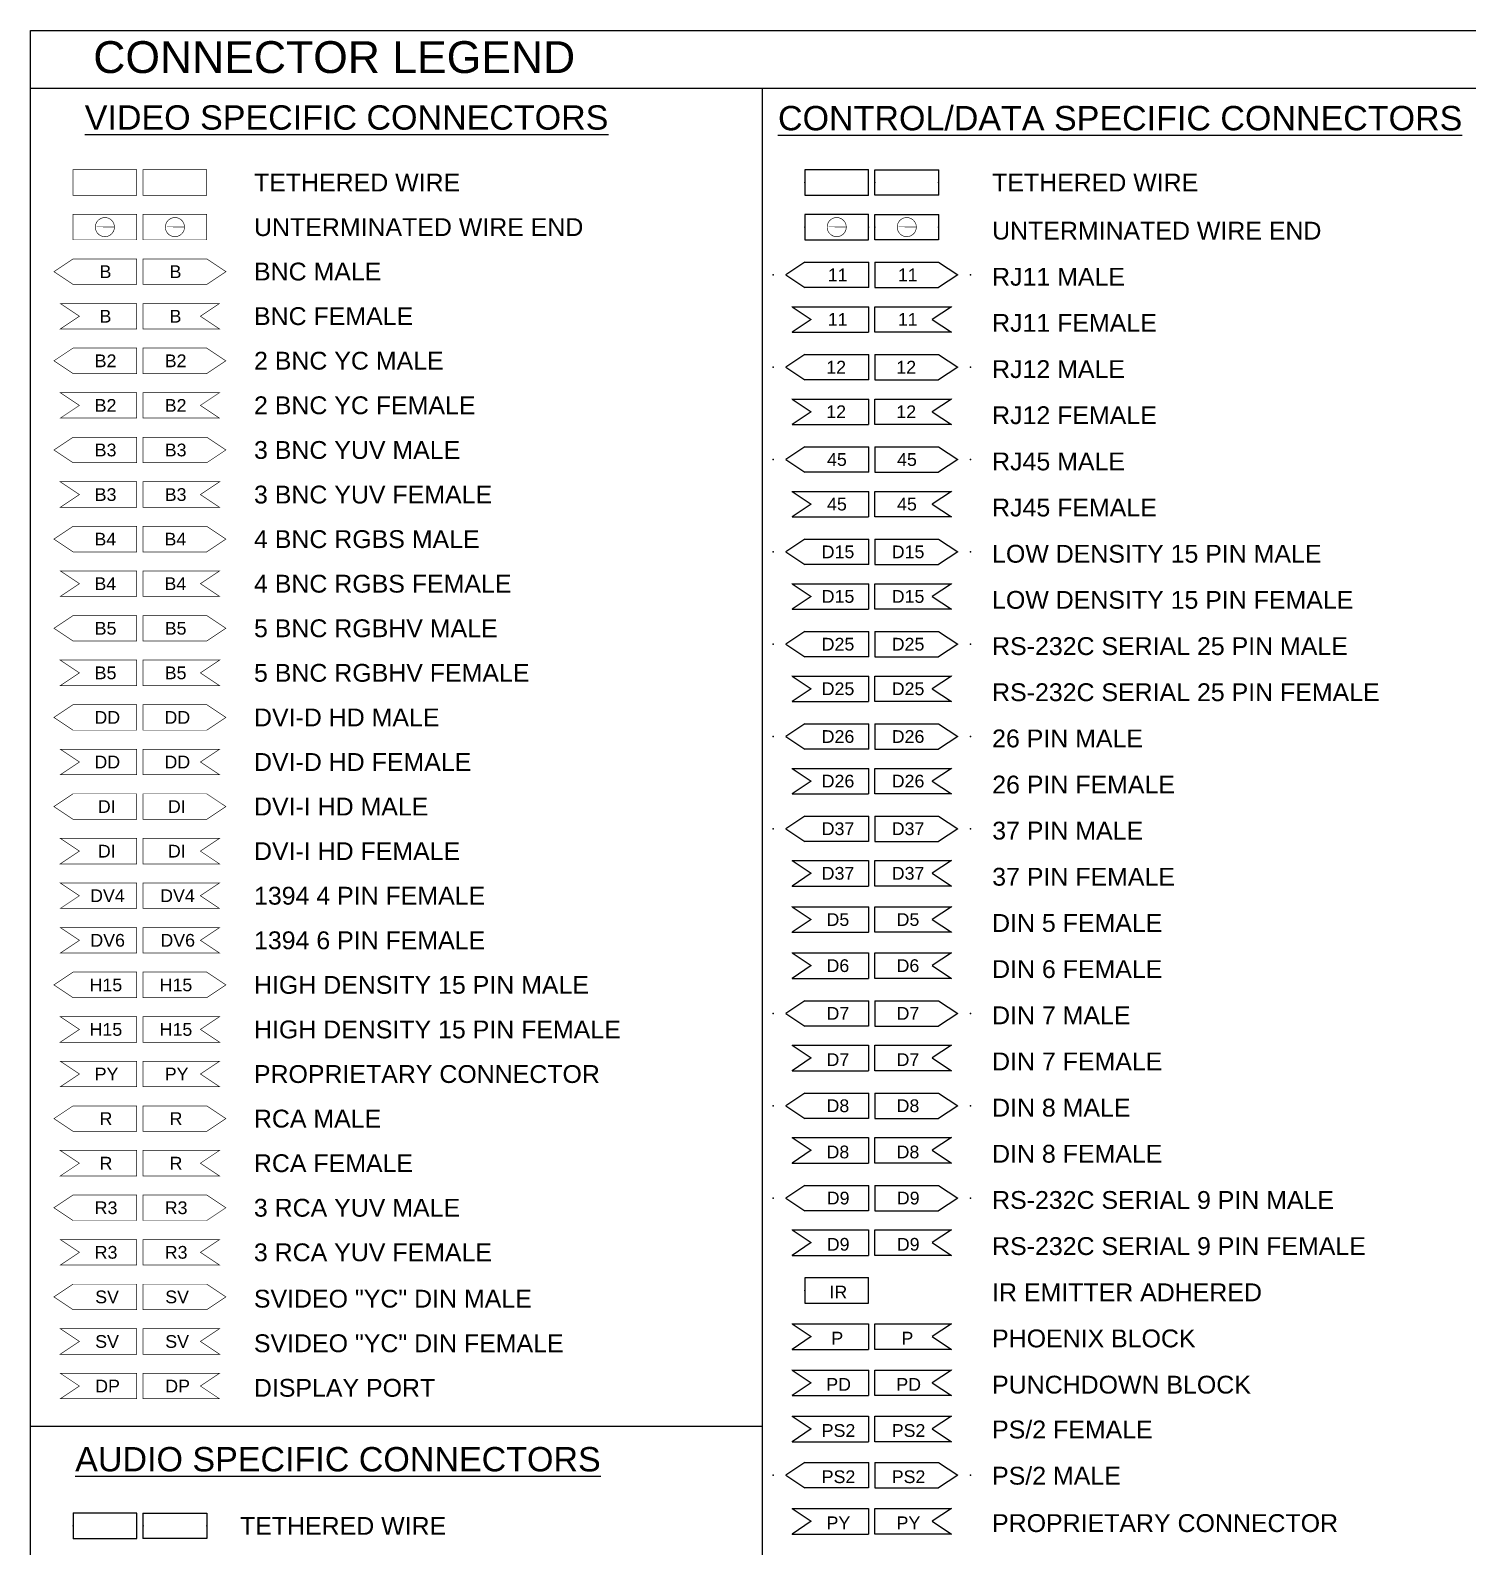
# Paper-space layout 'SYMBOL LEGEND' of a CAD drawing. Header units: inches. Extents: x 0 to 35.3, y 0 to 23.5.
# Drawn here: x 1.83 to 13.12, y 11.54 to 23.45 of the extents above; entities that cross this region are included whole.
import ezdxf

# ---------------------------------------------------------------- set-up
doc = ezdxf.new("R2010")
doc.units = ezdxf.units.IN
doc.header["$MEASUREMENT"] = 0
for name, color, linetype in [('CONNECTORS', 2, 'Continuous'), ('LEGEND', 7, 'Continuous'), ('TEXT', 4, 'Continuous')]:
    doc.layers.add(name, color=color, linetype=linetype)
doc.styles.add('ARIAL', font='arial.ttf')
doc.styles.add('DZ', font='arial.ttf', dxfattribs={"height": 0.6})

# ---------------------------------------------------------------- blocks, each defined once
blk = doc.blocks.new('Size D Legend Sheet-Rev11-9-12')
blk.add_lwpolyline([(1.832, 23.451), (33.659, 23.451), (33.659, 2.699), (1.832, 2.699)], close=True)
at = {"const_width": 0.005}
for points in [[(2.167, 22.356), (2.667, 22.356), (2.667, 22.156), (2.167, 22.156)], [(2.717, 22.356), (3.217, 22.356), (3.217, 22.156), (2.717, 22.156)], [(7.913, 22.356), (8.413, 22.356), (8.413, 22.156), (7.913, 22.156)], [(8.463, 22.356), (8.963, 22.356), (8.963, 22.156), (8.463, 22.156)], [(2.167, 22.006), (2.667, 22.006), (2.667, 21.806), (2.167, 21.806)], [(2.342, 21.906), (2.492, 21.906), (2.492, 21.906), (2.342, 21.906)], [(2.717, 22.006), (3.217, 22.006), (3.217, 21.806), (2.717, 21.806)], [(2.892, 21.906), (3.042, 21.906), (3.042, 21.906), (2.892, 21.906)], [(7.913, 22.006), (8.413, 22.006), (8.413, 21.806), (7.913, 21.806)], [(8.088, 21.906), (8.238, 21.906), (8.238, 21.906), (8.088, 21.906)], [(8.463, 22.006), (8.963, 22.006), (8.963, 21.806), (8.463, 21.806)], [(8.638, 21.906), (8.788, 21.906), (8.788, 21.906), (8.638, 21.906)], [(2.017, 21.556), (2.167, 21.656), (2.667, 21.656), (2.667, 21.456), (2.167, 21.456), (2.017, 21.556)], [(2.717, 21.656), (2.717, 21.456), (3.217, 21.456), (3.367, 21.556), (3.217, 21.656), (2.717, 21.656)], [(7.763, 21.531), (7.913, 21.631), (8.413, 21.631), (8.413, 21.431), (7.913, 21.431), (7.763, 21.531)], [(8.463, 21.631), (8.463, 21.431), (8.963, 21.431), (9.113, 21.531), (8.963, 21.631), (8.463, 21.631)], [(2.067, 21.306), (2.667, 21.306), (2.667, 21.106), (2.067, 21.106), (2.217, 21.206), (2.067, 21.306)], [(7.813, 21.281), (8.413, 21.281), (8.413, 21.081), (7.813, 21.081), (7.963, 21.181), (7.813, 21.281)], [(2.017, 20.856), (2.167, 20.956), (2.667, 20.956), (2.667, 20.756), (2.167, 20.756), (2.017, 20.856)], [(2.717, 20.956), (2.717, 20.756), (3.217, 20.756), (3.367, 20.856), (3.217, 20.956), (2.717, 20.956)], [(7.763, 20.806), (7.913, 20.906), (8.413, 20.906), (8.413, 20.706), (7.913, 20.706), (7.763, 20.806)], [(8.463, 20.906), (8.463, 20.706), (8.963, 20.706), (9.113, 20.806), (8.963, 20.906), (8.463, 20.906)], [(2.067, 20.606), (2.667, 20.606), (2.667, 20.406), (2.067, 20.406), (2.217, 20.506), (2.067, 20.606)], [(7.813, 20.556), (8.413, 20.556), (8.413, 20.356), (7.813, 20.356), (7.963, 20.456), (7.813, 20.556)], [(2.017, 20.156), (2.167, 20.256), (2.667, 20.256), (2.667, 20.056), (2.167, 20.056), (2.017, 20.156)], [(2.717, 20.256), (2.717, 20.056), (3.217, 20.056), (3.367, 20.156), (3.217, 20.256), (2.717, 20.256)], [(7.763, 20.081), (7.913, 20.181), (8.413, 20.181), (8.413, 19.981), (7.913, 19.981), (7.763, 20.081)], [(8.463, 20.181), (8.463, 19.981), (8.963, 19.981), (9.113, 20.081), (8.963, 20.181), (8.463, 20.181)], [(2.067, 19.906), (2.667, 19.906), (2.667, 19.706), (2.067, 19.706), (2.217, 19.806), (2.067, 19.906)], [(7.813, 19.831), (8.413, 19.831), (8.413, 19.631), (7.813, 19.631), (7.963, 19.731), (7.813, 19.831)], [(2.017, 19.456), (2.167, 19.556), (2.667, 19.556), (2.667, 19.356), (2.167, 19.356), (2.017, 19.456)], [(2.717, 19.556), (2.717, 19.356), (3.217, 19.356), (3.367, 19.456), (3.217, 19.556), (2.717, 19.556)], [(7.763, 19.356), (7.913, 19.456), (8.413, 19.456), (8.413, 19.256), (7.913, 19.256), (7.763, 19.356)], [(8.463, 19.456), (8.463, 19.256), (8.963, 19.256), (9.113, 19.356), (8.963, 19.456), (8.463, 19.456)], [(2.067, 19.206), (2.667, 19.206), (2.667, 19.006), (2.067, 19.006), (2.217, 19.106), (2.067, 19.206)], [(7.813, 19.106), (8.413, 19.106), (8.413, 18.906), (7.813, 18.906), (7.963, 19.006), (7.813, 19.106)], [(2.017, 18.756), (2.167, 18.856), (2.667, 18.856), (2.667, 18.656), (2.167, 18.656), (2.017, 18.756)], [(2.717, 18.856), (2.717, 18.656), (3.217, 18.656), (3.367, 18.756), (3.217, 18.856), (2.717, 18.856)], [(7.763, 18.631), (7.913, 18.731), (8.413, 18.731), (8.413, 18.531), (7.913, 18.531), (7.763, 18.631)], [(8.463, 18.731), (8.463, 18.531), (8.963, 18.531), (9.113, 18.631), (8.963, 18.731), (8.463, 18.731)], [(2.067, 18.506), (2.667, 18.506), (2.667, 18.306), (2.067, 18.306), (2.217, 18.406), (2.067, 18.506)], [(7.813, 18.381), (8.413, 18.381), (8.413, 18.181), (7.813, 18.181), (7.963, 18.281), (7.813, 18.381)], [(2.017, 18.056), (2.167, 18.156), (2.667, 18.156), (2.667, 17.956), (2.167, 17.956), (2.017, 18.056)], [(2.717, 18.156), (2.717, 17.956), (3.217, 17.956), (3.367, 18.056), (3.217, 18.156), (2.717, 18.156)], [(7.763, 17.906), (7.913, 18.006), (8.413, 18.006), (8.413, 17.806), (7.913, 17.806), (7.763, 17.906)], [(8.463, 18.006), (8.463, 17.806), (8.963, 17.806), (9.113, 17.906), (8.963, 18.006), (8.463, 18.006)], [(2.067, 17.806), (2.667, 17.806), (2.667, 17.606), (2.067, 17.606), (2.217, 17.706), (2.067, 17.806)], [(7.813, 17.656), (8.413, 17.656), (8.413, 17.456), (7.813, 17.456), (7.963, 17.556), (7.813, 17.656)], [(2.017, 17.356), (2.167, 17.456), (2.667, 17.456), (2.667, 17.256), (2.167, 17.256), (2.017, 17.356)], [(2.717, 17.456), (2.717, 17.256), (3.217, 17.256), (3.367, 17.356), (3.217, 17.456), (2.717, 17.456)], [(7.763, 17.182), (7.913, 17.282), (8.413, 17.282), (8.413, 17.082), (7.913, 17.082), (7.763, 17.182)], [(8.463, 17.282), (8.463, 17.082), (8.963, 17.082), (9.113, 17.182), (8.963, 17.282), (8.463, 17.282)], [(2.067, 17.106), (2.667, 17.106), (2.667, 16.906), (2.067, 16.906), (2.217, 17.006), (2.067, 17.106)], [(7.813, 16.932), (8.413, 16.932), (8.413, 16.732), (7.813, 16.732), (7.963, 16.832), (7.813, 16.932)], [(2.067, 16.756), (2.667, 16.756), (2.667, 16.556), (2.067, 16.556), (2.217, 16.656), (2.067, 16.756)], [(7.813, 16.569), (8.413, 16.569), (8.413, 16.369), (7.813, 16.369), (7.963, 16.469), (7.813, 16.569)], [(2.067, 16.406), (2.667, 16.406), (2.667, 16.206), (2.067, 16.206), (2.217, 16.306), (2.067, 16.406)], [(7.813, 16.207), (8.413, 16.207), (8.413, 16.007), (7.813, 16.007), (7.963, 16.107), (7.813, 16.207)], [(2.017, 15.956), (2.167, 16.056), (2.667, 16.056), (2.667, 15.856), (2.167, 15.856), (2.017, 15.956)], [(2.717, 16.056), (2.717, 15.856), (3.217, 15.856), (3.367, 15.956), (3.217, 16.056), (2.717, 16.056)], [(7.763, 15.732), (7.913, 15.832), (8.413, 15.832), (8.413, 15.632), (7.913, 15.632), (7.763, 15.732)], [(8.463, 15.832), (8.463, 15.632), (8.963, 15.632), (9.113, 15.732), (8.963, 15.832), (8.463, 15.832)], [(2.067, 15.706), (2.667, 15.706), (2.667, 15.506), (2.067, 15.506), (2.217, 15.606), (2.067, 15.706)], [(7.813, 15.482), (8.413, 15.482), (8.413, 15.282), (7.813, 15.282), (7.963, 15.382), (7.813, 15.482)], [(2.067, 15.356), (2.667, 15.356), (2.667, 15.156), (2.067, 15.156), (2.217, 15.256), (2.067, 15.356)], [(2.017, 14.906), (2.167, 15.006), (2.667, 15.006), (2.667, 14.806), (2.167, 14.806), (2.017, 14.906)], [(2.717, 15.006), (2.717, 14.806), (3.217, 14.806), (3.367, 14.906), (3.217, 15.006), (2.717, 15.006)], [(7.763, 15.007), (7.913, 15.107), (8.413, 15.107), (8.413, 14.907), (7.913, 14.907), (7.763, 15.007)], [(8.463, 15.107), (8.463, 14.907), (8.963, 14.907), (9.113, 15.007), (8.963, 15.107), (8.463, 15.107)], [(2.067, 14.656), (2.667, 14.656), (2.667, 14.456), (2.067, 14.456), (2.217, 14.556), (2.067, 14.656)], [(7.813, 14.757), (8.413, 14.757), (8.413, 14.557), (7.813, 14.557), (7.963, 14.657), (7.813, 14.757)], [(2.017, 14.206), (2.167, 14.306), (2.667, 14.306), (2.667, 14.106), (2.167, 14.106), (2.017, 14.206)], [(2.717, 14.306), (2.717, 14.106), (3.217, 14.106), (3.367, 14.206), (3.217, 14.306), (2.717, 14.306)], [(7.763, 14.282), (7.913, 14.382), (8.413, 14.382), (8.413, 14.182), (7.913, 14.182), (7.763, 14.282)], [(8.463, 14.382), (8.463, 14.182), (8.963, 14.182), (9.113, 14.282), (8.963, 14.382), (8.463, 14.382)], [(2.067, 13.956), (2.667, 13.956), (2.667, 13.756), (2.067, 13.756), (2.217, 13.856), (2.067, 13.956)], [(7.813, 14.032), (8.413, 14.032), (8.413, 13.832), (7.813, 13.832), (7.963, 13.932), (7.813, 14.032)], [(2.017, 13.506), (2.167, 13.606), (2.667, 13.606), (2.667, 13.406), (2.167, 13.406), (2.017, 13.506)], [(2.717, 13.606), (2.717, 13.406), (3.217, 13.406), (3.367, 13.506), (3.217, 13.606), (2.717, 13.606)], [(7.913, 13.657), (8.413, 13.657), (8.413, 13.457), (7.913, 13.457)], [(2.067, 13.256), (2.667, 13.256), (2.667, 13.056), (2.067, 13.056), (2.217, 13.156), (2.067, 13.256)], [(7.813, 13.294), (8.413, 13.294), (8.413, 13.094), (7.813, 13.094), (7.963, 13.194), (7.813, 13.294)], [(2.067, 12.906), (2.667, 12.906), (2.667, 12.706), (2.067, 12.706), (2.217, 12.806), (2.067, 12.906)], [(7.813, 12.932), (8.413, 12.932), (8.413, 12.732), (7.813, 12.732), (7.963, 12.832), (7.813, 12.932)], [(7.813, 12.569), (8.413, 12.569), (8.413, 12.369), (7.813, 12.369), (7.963, 12.469), (7.813, 12.569)], [(7.763, 12.107), (7.913, 12.207), (8.413, 12.207), (8.413, 12.007), (7.913, 12.007), (7.763, 12.107)], [(8.463, 12.207), (8.463, 12.007), (8.963, 12.007), (9.113, 12.107), (8.963, 12.207), (8.463, 12.207)], [(2.167, 11.808), (2.667, 11.808), (2.667, 11.608), (2.167, 11.608)], [(2.717, 11.808), (3.217, 11.808), (3.217, 11.608), (2.717, 11.608)], [(7.813, 11.844), (8.413, 11.844), (8.413, 11.644), (7.813, 11.644), (7.963, 11.744), (7.813, 11.844)]]:
    blk.add_lwpolyline(points, close=True, dxfattribs=at)
for points in [[(2.417, 21.981), (2.417, 21.981, -0.414214), (2.492, 21.906), (2.492, 21.906, -0.414214), (2.417, 21.831), (2.417, 21.831, -0.414214), (2.342, 21.906), (2.342, 21.906, -0.414214)], [(2.967, 21.981), (2.967, 21.981, -0.414214), (3.042, 21.906), (3.042, 21.906, -0.414214), (2.967, 21.831), (2.967, 21.831, -0.414214), (2.892, 21.906), (2.892, 21.906, -0.414214)], [(8.163, 21.981), (8.163, 21.981, -0.414214), (8.238, 21.906), (8.238, 21.906, -0.414214), (8.163, 21.831), (8.163, 21.831, -0.414214), (8.088, 21.906), (8.088, 21.906, -0.414214)], [(8.713, 21.981), (8.713, 21.981, -0.414214), (8.788, 21.906), (8.788, 21.906, -0.414214), (8.713, 21.831), (8.713, 21.831, -0.414214), (8.638, 21.906), (8.638, 21.906, -0.414214)]]:
    blk.add_lwpolyline(points, format="xyb", close=True, dxfattribs=at)
for points in [[(2.717, 21.306), (3.317, 21.306), (3.167, 21.206), (3.317, 21.106), (2.717, 21.106), (2.717, 21.306)], [(8.463, 21.281), (9.063, 21.281), (8.913, 21.181), (9.063, 21.081), (8.463, 21.081), (8.463, 21.281)], [(2.717, 20.606), (3.317, 20.606), (3.167, 20.506), (3.317, 20.406), (2.717, 20.406), (2.717, 20.606)], [(8.463, 20.556), (9.063, 20.556), (8.913, 20.456), (9.063, 20.356), (8.463, 20.356), (8.463, 20.556)], [(2.717, 19.906), (3.317, 19.906), (3.167, 19.806), (3.317, 19.706), (2.717, 19.706), (2.717, 19.906)], [(8.463, 19.831), (9.063, 19.831), (8.913, 19.731), (9.063, 19.631), (8.463, 19.631), (8.463, 19.831)], [(2.717, 19.206), (3.317, 19.206), (3.167, 19.106), (3.317, 19.006), (2.717, 19.006), (2.717, 19.206)], [(8.463, 19.106), (9.063, 19.106), (8.913, 19.006), (9.063, 18.906), (8.463, 18.906), (8.463, 19.106)], [(2.717, 18.506), (3.317, 18.506), (3.167, 18.406), (3.317, 18.306), (2.717, 18.306), (2.717, 18.506)], [(8.463, 18.381), (9.063, 18.381), (8.913, 18.281), (9.063, 18.181), (8.463, 18.181), (8.463, 18.381)], [(2.717, 17.806), (3.317, 17.806), (3.167, 17.706), (3.317, 17.606), (2.717, 17.606), (2.717, 17.806)], [(8.463, 17.656), (9.063, 17.656), (8.913, 17.556), (9.063, 17.456), (8.463, 17.456), (8.463, 17.656)], [(2.717, 17.106), (3.317, 17.106), (3.167, 17.006), (3.317, 16.906), (2.717, 16.906), (2.717, 17.106)], [(8.463, 16.932), (9.063, 16.932), (8.913, 16.832), (9.063, 16.732), (8.463, 16.732), (8.463, 16.932)], [(2.717, 16.756), (3.317, 16.756), (3.167, 16.656), (3.317, 16.556), (2.717, 16.556), (2.717, 16.756)], [(8.463, 16.569), (9.063, 16.569), (8.913, 16.469), (9.063, 16.369), (8.463, 16.369), (8.463, 16.569)], [(2.717, 16.406), (3.317, 16.406), (3.167, 16.306), (3.317, 16.206), (2.717, 16.206), (2.717, 16.406)], [(8.463, 16.207), (9.063, 16.207), (8.913, 16.107), (9.063, 16.007), (8.463, 16.007), (8.463, 16.207)], [(2.717, 15.706), (3.317, 15.706), (3.167, 15.606), (3.317, 15.506), (2.717, 15.506), (2.717, 15.706)], [(8.463, 15.482), (9.063, 15.482), (8.913, 15.382), (9.063, 15.282), (8.463, 15.282), (8.463, 15.482)], [(2.717, 15.356), (3.317, 15.356), (3.167, 15.256), (3.317, 15.156), (2.717, 15.156), (2.717, 15.356)], [(2.717, 14.656), (3.317, 14.656), (3.167, 14.556), (3.317, 14.456), (2.717, 14.456), (2.717, 14.656)], [(8.463, 14.757), (9.063, 14.757), (8.913, 14.657), (9.063, 14.557), (8.463, 14.557), (8.463, 14.757)], [(2.717, 13.956), (3.317, 13.956), (3.167, 13.856), (3.317, 13.756), (2.717, 13.756), (2.717, 13.956)], [(8.463, 14.032), (9.063, 14.032), (8.913, 13.932), (9.063, 13.832), (8.463, 13.832), (8.463, 14.032)], [(2.717, 13.256), (3.317, 13.256), (3.167, 13.156), (3.317, 13.056), (2.717, 13.056), (2.717, 13.256)], [(8.463, 13.294), (9.063, 13.294), (8.913, 13.194), (9.063, 13.094), (8.463, 13.094), (8.463, 13.294)], [(2.717, 12.906), (3.317, 12.906), (3.167, 12.806), (3.317, 12.706), (2.717, 12.706), (2.717, 12.906)], [(8.463, 12.932), (9.063, 12.932), (8.913, 12.832), (9.063, 12.732), (8.463, 12.732), (8.463, 12.932)], [(8.463, 12.569), (9.063, 12.569), (8.913, 12.469), (9.063, 12.369), (8.463, 12.369), (8.463, 12.569)], [(8.463, 11.844), (9.063, 11.844), (8.913, 11.744), (9.063, 11.644), (8.463, 11.644), (8.463, 11.844)]]:
    blk.add_lwpolyline(points, dxfattribs=at)
for p in [(9.213, 21.531), (9.213, 20.806), (9.213, 20.081), (9.213, 19.356), (9.213, 18.631), (9.213, 17.906), (9.213, 17.182), (9.213, 15.732), (9.213, 15.007), (9.213, 14.282), (9.213, 12.107)]:
    blk.add_point(p)
at = {"layer": 'CONNECTORS'}
for p, q in [((8.413, 22.356), (7.913, 22.356)), ((7.913, 22.356), (7.913, 22.156)), ((8.413, 22.156), (8.413, 22.356)), ((8.463, 22.356), (8.963, 22.356)), ((8.463, 22.156), (8.463, 22.356)), ((8.963, 22.356), (8.963, 22.156)), ((7.913, 22.156), (8.413, 22.156)), ((8.963, 22.156), (8.463, 22.156)), ((8.413, 22.006), (7.913, 22.006)), ((7.913, 22.006), (7.913, 21.806)), ((8.413, 21.806), (8.413, 22.006)), ((8.463, 22.006), (8.963, 22.006)), ((8.463, 21.806), (8.463, 22.006)), ((8.963, 22.006), (8.963, 21.806)), ((7.913, 21.806), (8.413, 21.806)), ((8.963, 21.806), (8.463, 21.806)), ((7.913, 21.631), (7.763, 21.531)), ((7.913, 21.631), (8.413, 21.631)), ((8.413, 21.631), (8.413, 21.431)), ((8.463, 21.631), (8.963, 21.631)), ((8.463, 21.631), (8.463, 21.431)), ((8.963, 21.631), (9.113, 21.531)), ((7.763, 21.531), (7.913, 21.431)), ((9.113, 21.531), (8.963, 21.431)), ((8.413, 21.431), (7.913, 21.431)), ((8.463, 21.431), (8.963, 21.431)), ((7.813, 21.281), (7.963, 21.181)), ((7.813, 21.281), (8.413, 21.281)), ((8.413, 21.281), (8.413, 21.081)), ((8.463, 21.081), (8.463, 21.281)), ((8.463, 21.281), (9.063, 21.281)), ((9.063, 21.281), (8.913, 21.181)), ((7.963, 21.181), (7.813, 21.081)), ((7.813, 21.081), (8.413, 21.081)), ((9.063, 21.081), (8.463, 21.081)), ((8.913, 21.181), (9.063, 21.081)), ((7.913, 20.906), (7.763, 20.806)), ((7.913, 20.906), (8.413, 20.906)), ((8.413, 20.906), (8.413, 20.706)), ((8.463, 20.906), (8.963, 20.906)), ((8.463, 20.906), (8.463, 20.706)), ((8.963, 20.906), (9.113, 20.806)), ((7.763, 20.806), (7.913, 20.706)), ((9.113, 20.806), (8.963, 20.706)), ((8.413, 20.706), (7.913, 20.706)), ((8.463, 20.706), (8.963, 20.706)), ((7.813, 20.556), (7.963, 20.456)), ((7.813, 20.556), (8.413, 20.556)), ((8.413, 20.556), (8.413, 20.356)), ((8.463, 20.356), (8.463, 20.556)), ((8.463, 20.556), (9.063, 20.556)), ((9.063, 20.556), (8.913, 20.456)), ((7.963, 20.456), (7.813, 20.356)), ((8.913, 20.456), (9.063, 20.356)), ((7.813, 20.356), (8.413, 20.356)), ((9.063, 20.356), (8.463, 20.356)), ((7.913, 20.181), (7.763, 20.081)), ((7.913, 20.181), (8.413, 20.181)), ((8.413, 20.181), (8.413, 19.981)), ((8.463, 20.181), (8.963, 20.181)), ((8.463, 20.181), (8.463, 19.981)), ((8.963, 20.181), (9.113, 20.081)), ((7.763, 20.081), (7.913, 19.981)), ((9.113, 20.081), (8.963, 19.981)), ((8.413, 19.981), (7.913, 19.981)), ((8.463, 19.981), (8.963, 19.981)), ((7.813, 19.831), (7.963, 19.731)), ((7.813, 19.831), (8.413, 19.831)), ((8.413, 19.831), (8.413, 19.631)), ((8.463, 19.631), (8.463, 19.831)), ((8.463, 19.831), (9.063, 19.831)), ((9.063, 19.831), (8.913, 19.731)), ((7.963, 19.731), (7.813, 19.631)), ((8.913, 19.731), (9.063, 19.631)), ((7.813, 19.631), (8.413, 19.631)), ((9.063, 19.631), (8.463, 19.631)), ((7.913, 19.456), (7.763, 19.356)), ((7.913, 19.456), (8.413, 19.456)), ((8.413, 19.456), (8.413, 19.256)), ((8.463, 19.456), (8.963, 19.456)), ((8.463, 19.456), (8.463, 19.256)), ((8.963, 19.456), (9.113, 19.356)), ((7.763, 19.356), (7.913, 19.256)), ((9.113, 19.356), (8.963, 19.256)), ((8.413, 19.256), (7.913, 19.256)), ((8.463, 19.256), (8.963, 19.256)), ((7.813, 19.106), (7.963, 19.006)), ((7.813, 19.106), (8.413, 19.106)), ((8.413, 19.106), (8.413, 18.906)), ((8.463, 18.906), (8.463, 19.106)), ((8.463, 19.106), (9.063, 19.106)), ((9.063, 19.106), (8.913, 19.006)), ((7.963, 19.006), (7.813, 18.906)), ((8.913, 19.006), (9.063, 18.906)), ((7.813, 18.906), (8.413, 18.906)), ((9.063, 18.906), (8.463, 18.906)), ((7.913, 18.731), (7.763, 18.631)), ((7.913, 18.731), (8.413, 18.731)), ((8.413, 18.731), (8.413, 18.531)), ((8.463, 18.731), (8.963, 18.731)), ((8.463, 18.731), (8.463, 18.531)), ((8.963, 18.731), (9.113, 18.631)), ((7.763, 18.631), (7.913, 18.531)), ((9.113, 18.631), (8.963, 18.531)), ((8.413, 18.531), (7.913, 18.531)), ((8.463, 18.531), (8.963, 18.531)), ((7.813, 18.381), (7.963, 18.281)), ((7.813, 18.381), (8.413, 18.381)), ((8.413, 18.381), (8.413, 18.181)), ((8.463, 18.181), (8.463, 18.381)), ((8.463, 18.381), (9.063, 18.381)), ((9.063, 18.381), (8.913, 18.281)), ((7.963, 18.281), (7.813, 18.181)), ((8.913, 18.281), (9.063, 18.181)), ((7.813, 18.181), (8.413, 18.181)), ((9.063, 18.181), (8.463, 18.181)), ((7.913, 18.006), (7.763, 17.906)), ((7.913, 18.006), (8.413, 18.006)), ((8.413, 18.006), (8.413, 17.806)), ((8.463, 18.006), (8.963, 18.006)), ((8.463, 18.006), (8.463, 17.806)), ((8.963, 18.006), (9.113, 17.906)), ((7.763, 17.906), (7.913, 17.806)), ((9.113, 17.906), (8.963, 17.806)), ((8.413, 17.806), (7.913, 17.806)), ((8.463, 17.806), (8.963, 17.806)), ((7.813, 17.656), (7.963, 17.556)), ((7.813, 17.656), (8.413, 17.656)), ((8.413, 17.656), (8.413, 17.456)), ((8.463, 17.456), (8.463, 17.656)), ((8.463, 17.656), (9.063, 17.656)), ((9.063, 17.656), (8.913, 17.556)), ((7.963, 17.556), (7.813, 17.456)), ((8.913, 17.556), (9.063, 17.456)), ((7.813, 17.456), (8.413, 17.456)), ((9.063, 17.456), (8.463, 17.456)), ((7.913, 17.282), (7.763, 17.182)), ((7.913, 17.282), (8.413, 17.282)), ((8.413, 17.282), (8.413, 17.082)), ((8.463, 17.282), (8.963, 17.282)), ((8.463, 17.282), (8.463, 17.082)), ((8.963, 17.282), (9.113, 17.182)), ((7.763, 17.182), (7.913, 17.082)), ((9.113, 17.182), (8.963, 17.082)), ((8.413, 17.082), (7.913, 17.082)), ((8.463, 17.082), (8.963, 17.082)), ((7.813, 16.932), (7.963, 16.832)), ((7.813, 16.932), (8.413, 16.932)), ((8.413, 16.932), (8.413, 16.732)), ((8.463, 16.732), (8.463, 16.932)), ((8.463, 16.932), (9.063, 16.932)), ((9.063, 16.932), (8.913, 16.832)), ((7.963, 16.832), (7.813, 16.732)), ((8.913, 16.832), (9.063, 16.732)), ((7.813, 16.732), (8.413, 16.732)), ((9.063, 16.732), (8.463, 16.732)), ((7.813, 16.569), (7.963, 16.469)), ((7.813, 16.569), (8.413, 16.569)), ((8.413, 16.569), (8.413, 16.369)), ((8.463, 16.369), (8.463, 16.569)), ((8.463, 16.569), (9.063, 16.569)), ((9.063, 16.569), (8.913, 16.469)), ((7.963, 16.469), (7.813, 16.369)), ((8.913, 16.469), (9.063, 16.369)), ((7.813, 16.369), (8.413, 16.369)), ((9.063, 16.369), (8.463, 16.369)), ((7.813, 16.207), (7.963, 16.107)), ((7.813, 16.207), (8.413, 16.207)), ((8.413, 16.207), (8.413, 16.007)), ((8.463, 16.007), (8.463, 16.207)), ((8.463, 16.207), (9.063, 16.207)), ((9.063, 16.207), (8.913, 16.107)), ((7.963, 16.107), (7.813, 16.007)), ((8.913, 16.107), (9.063, 16.007)), ((7.813, 16.007), (8.413, 16.007)), ((9.063, 16.007), (8.463, 16.007)), ((7.913, 15.832), (7.763, 15.732)), ((7.763, 15.732), (7.913, 15.632)), ((7.913, 15.832), (8.413, 15.832)), ((8.413, 15.832), (8.413, 15.632)), ((8.463, 15.832), (8.963, 15.832)), ((8.463, 15.832), (8.463, 15.632)), ((8.963, 15.832), (9.113, 15.732)), ((9.113, 15.732), (8.963, 15.632)), ((8.413, 15.632), (7.913, 15.632)), ((8.463, 15.632), (8.963, 15.632)), ((7.813, 15.482), (7.963, 15.382)), ((7.813, 15.482), (8.413, 15.482)), ((8.413, 15.482), (8.413, 15.282)), ((8.463, 15.282), (8.463, 15.482)), ((8.463, 15.482), (9.063, 15.482)), ((9.063, 15.482), (8.913, 15.382)), ((7.963, 15.382), (7.813, 15.282)), ((8.913, 15.382), (9.063, 15.282)), ((7.813, 15.282), (8.413, 15.282)), ((9.063, 15.282), (8.463, 15.282)), ((7.913, 15.107), (7.763, 15.007)), ((7.763, 15.007), (7.913, 14.907)), ((7.913, 15.107), (8.413, 15.107)), ((8.413, 15.107), (8.413, 14.907)), ((8.463, 15.107), (8.963, 15.107)), ((8.463, 15.107), (8.463, 14.907)), ((8.963, 15.107), (9.113, 15.007)), ((9.113, 15.007), (8.963, 14.907)), ((8.413, 14.907), (7.913, 14.907)), ((8.463, 14.907), (8.963, 14.907)), ((7.813, 14.757), (7.963, 14.657)), ((7.813, 14.757), (8.413, 14.757)), ((7.963, 14.657), (7.813, 14.557)), ((8.413, 14.757), (8.413, 14.557)), ((8.463, 14.557), (8.463, 14.757)), ((8.463, 14.757), (9.063, 14.757)), ((9.063, 14.757), (8.913, 14.657)), ((8.913, 14.657), (9.063, 14.557)), ((7.813, 14.557), (8.413, 14.557)), ((9.063, 14.557), (8.463, 14.557)), ((7.913, 14.382), (7.763, 14.282)), ((7.913, 14.382), (8.413, 14.382)), ((8.413, 14.382), (8.413, 14.182)), ((8.463, 14.382), (8.963, 14.382)), ((8.463, 14.382), (8.463, 14.182)), ((8.963, 14.382), (9.113, 14.282)), ((7.763, 14.282), (7.913, 14.182)), ((8.413, 14.182), (7.913, 14.182)), ((8.463, 14.182), (8.963, 14.182)), ((9.113, 14.282), (8.963, 14.182)), ((7.813, 14.032), (7.963, 13.932)), ((7.813, 14.032), (8.413, 14.032)), ((7.963, 13.932), (7.813, 13.832)), ((8.413, 14.032), (8.413, 13.832)), ((8.463, 13.832), (8.463, 14.032)), ((8.463, 14.032), (9.063, 14.032)), ((9.063, 14.032), (8.913, 13.932)), ((8.913, 13.932), (9.063, 13.832)), ((7.813, 13.832), (8.413, 13.832)), ((9.063, 13.832), (8.463, 13.832)), ((8.413, 13.657), (7.913, 13.657)), ((7.913, 13.657), (7.913, 13.457)), ((8.413, 13.457), (8.413, 13.657)), ((7.913, 13.457), (8.413, 13.457)), ((7.813, 13.294), (7.963, 13.194)), ((7.813, 13.294), (8.413, 13.294)), ((8.413, 13.294), (8.413, 13.094)), ((8.463, 13.094), (8.463, 13.294)), ((8.463, 13.294), (9.063, 13.294)), ((9.063, 13.294), (8.913, 13.194)), ((7.963, 13.194), (7.813, 13.094)), ((8.913, 13.194), (9.063, 13.094)), ((7.813, 13.094), (8.413, 13.094)), ((9.063, 13.094), (8.463, 13.094)), ((7.813, 12.932), (7.963, 12.832)), ((7.813, 12.932), (8.413, 12.932)), ((8.413, 12.932), (8.413, 12.732)), ((8.463, 12.732), (8.463, 12.932)), ((8.463, 12.932), (9.063, 12.932)), ((9.063, 12.932), (8.913, 12.832)), ((7.963, 12.832), (7.813, 12.732)), ((8.913, 12.832), (9.063, 12.732)), ((7.813, 12.732), (8.413, 12.732)), ((9.063, 12.732), (8.463, 12.732)), ((7.813, 12.569), (7.963, 12.469)), ((7.813, 12.569), (8.413, 12.569)), ((8.413, 12.569), (8.413, 12.369)), ((8.463, 12.369), (8.463, 12.569)), ((8.463, 12.569), (9.063, 12.569)), ((9.063, 12.569), (8.913, 12.469)), ((7.963, 12.469), (7.813, 12.369)), ((8.913, 12.469), (9.063, 12.369)), ((7.813, 12.369), (8.413, 12.369)), ((9.063, 12.369), (8.463, 12.369)), ((7.913, 12.207), (7.763, 12.107)), ((7.913, 12.207), (8.413, 12.207)), ((8.413, 12.207), (8.413, 12.007)), ((8.463, 12.207), (8.963, 12.207)), ((8.463, 12.207), (8.463, 12.007)), ((8.963, 12.207), (9.113, 12.107)), ((7.763, 12.107), (7.913, 12.007)), ((9.113, 12.107), (8.963, 12.007)), ((8.413, 12.007), (7.913, 12.007)), ((8.463, 12.007), (8.963, 12.007)), ((2.667, 11.808), (2.167, 11.808)), ((2.167, 11.808), (2.167, 11.608)), ((2.667, 11.608), (2.667, 11.808)), ((2.717, 11.808), (3.217, 11.808)), ((2.717, 11.608), (2.717, 11.808)), ((3.217, 11.808), (3.217, 11.608)), ((7.813, 11.844), (7.963, 11.744)), ((7.813, 11.844), (8.413, 11.844)), ((8.413, 11.844), (8.413, 11.644)), ((8.463, 11.644), (8.463, 11.844)), ((8.463, 11.844), (9.063, 11.844)), ((9.063, 11.844), (8.913, 11.744)), ((7.963, 11.744), (7.813, 11.644)), ((8.913, 11.744), (9.063, 11.644)), ((2.167, 11.608), (2.667, 11.608)), ((3.217, 11.608), (2.717, 11.608)), ((7.813, 11.644), (8.413, 11.644)), ((9.063, 11.644), (8.463, 11.644))]:
    blk.add_line(p, q, dxfattribs=at)
for p in [(7.913, 22.256), (8.463, 22.256), (8.463, 22.256), (8.963, 22.256), (7.913, 21.906), (8.413, 21.906), (8.463, 21.906), (8.963, 21.906), (7.663, 21.531), (7.663, 20.806), (7.663, 20.081), (7.663, 19.356), (7.663, 18.631), (7.663, 17.906), (7.663, 17.182), (7.663, 15.732), (7.663, 15.007), (7.663, 14.282), (7.913, 13.557), (7.663, 12.107), (2.167, 11.708), (2.717, 11.708), (2.717, 11.708), (3.217, 11.708)]:
    blk.add_point(p, dxfattribs=at)
at = {"layer": 'LEGEND'}
for p, q in [((1.832, 2.699), (1.832, 23.451)), ((1.832, 23.451), (33.659, 23.451)), ((1.832, 22.997), (31.509, 22.997)), ((7.581, 5.336), (7.581, 22.997))]:
    blk.add_line(p, q, dxfattribs=at)
at = {"layer": 'LEGEND', "ltscale": 0.5}
blk.add_line((1.832, 12.492), (7.581, 12.492), dxfattribs=at)
at = {"layer": 'LEGEND'}
for s, height, style, p in [('%%UVIDEO SPECIFIC CONNECTORS', 0.19125, 'ARIAL', (2.259, 22.671)), ('%%UCONTROL/DATA SPECIFIC CONNECTORS', 0.19125, 'ARIAL', (7.702, 22.666)), ('TETHERED WIRE', 0.14, 'ARIAL', (3.588, 22.186)), ('TETHERED WIRE', 0.14, 'ARIAL', (9.383, 22.186)), ('UNTERMINATED WIRE END', 0.14, 'DZ', (3.588, 21.836)), ('UNTERMINATED WIRE END', 0.14, 'ARIAL', (9.383, 21.808)), ('BNC MALE', 0.14, 'ARIAL', (3.588, 21.487)), ('RJ11 MALE', 0.14, 'ARIAL', (9.383, 21.446)), ('BNC FEMALE', 0.14, 'ARIAL', (3.588, 21.137)), ('RJ11 FEMALE', 0.14, 'ARIAL', (9.383, 21.084)), ('2 BNC YC MALE', 0.14, 'ARIAL', (3.588, 20.787)), ('RJ12 MALE', 0.14, 'ARIAL', (9.383, 20.721)), ('2 BNC YC FEMALE', 0.14, 'ARIAL', (3.588, 20.437)), ('RJ12 FEMALE', 0.14, 'ARIAL', (9.383, 20.359)), ('3 BNC YUV MALE', 0.14, 'ARIAL', (3.588, 20.086)), ('RJ45 MALE', 0.14, 'ARIAL', (9.383, 19.996)), ('3 BNC YUV FEMALE', 0.14, 'ARIAL', (3.588, 19.736)), ('RJ45 FEMALE', 0.14, 'ARIAL', (9.383, 19.634)), ('4 BNC RGBS MALE', 0.14, 'ARIAL', (3.588, 19.386)), ('LOW DENSITY 15 PIN MALE', 0.14, 'ARIAL', (9.383, 19.271)), ('4 BNC RGBS FEMALE', 0.14, 'ARIAL', (3.588, 19.036)), ('LOW DENSITY 15 PIN FEMALE', 0.14, 'ARIAL', (9.383, 18.909)), ('5 BNC RGBHV MALE', 0.14, 'ARIAL', (3.588, 18.686)), ('RS-232C SERIAL 25 PIN MALE', 0.14, 'ARIAL', (9.383, 18.546)), ('5 BNC RGBHV FEMALE', 0.14, 'ARIAL', (3.588, 18.336)), ('RS-232C SERIAL 25 PIN FEMALE', 0.14, 'ARIAL', (9.383, 18.184)), ('DVI-D HD MALE', 0.14, 'ARIAL', (3.588, 17.986)), ('26 PIN MALE', 0.14, 'ARIAL', (9.383, 17.821)), ('DVI-D HD FEMALE', 0.14, 'ARIAL', (3.588, 17.636)), ('26 PIN FEMALE', 0.14, 'ARIAL', (9.384, 17.459)), ('DVI-I HD MALE', 0.14, 'ARIAL', (3.588, 17.286)), ('37 PIN MALE', 0.14, 'ARIAL', (9.384, 17.097)), ('DVI-I HD FEMALE', 0.14, 'ARIAL', (3.588, 16.936)), ('37 PIN FEMALE', 0.14, 'ARIAL', (9.384, 16.735)), ('1394 4 PIN FEMALE', 0.14, 'ARIAL', (3.588, 16.586)), ('DIN 5 FEMALE', 0.14, 'ARIAL', (9.383, 16.372)), ('1394 6 PIN FEMALE', 0.14, 'ARIAL', (3.588, 16.236)), ('DIN 6 FEMALE', 0.14, 'ARIAL', (9.383, 16.01)), ('HIGH DENSITY 15 PIN MALE', 0.14, 'ARIAL', (3.588, 15.886)), ('DIN 7 MALE', 0.14, 'ARIAL', (9.383, 15.647)), ('HIGH DENSITY 15 PIN FEMALE', 0.14, 'ARIAL', (3.588, 15.536)), ('DIN 7 FEMALE', 0.14, 'ARIAL', (9.383, 15.285)), ('PROPRIETARY CONNECTOR', 0.14, 'ARIAL', (3.587, 15.186)), ('DIN 8 MALE', 0.14, 'ARIAL', (9.383, 14.922)), ('RCA MALE', 0.14, 'ARIAL', (3.587, 14.836)), ('DIN 8 FEMALE', 0.14, 'ARIAL', (9.383, 14.56)), ('RCA FEMALE', 0.14, 'ARIAL', (3.587, 14.486)), ('RS-232C SERIAL 9 PIN MALE', 0.14, 'ARIAL', (9.383, 14.197)), ('3 RCA YUV MALE', 0.14, 'ARIAL', (3.587, 14.136)), ('RS-232C SERIAL 9 PIN FEMALE', 0.14, 'ARIAL', (9.383, 13.835)), ('3 RCA YUV FEMALE', 0.14, 'ARIAL', (3.587, 13.786)), ('IR EMITTER ADHERED', 0.14, 'ARIAL', (9.383, 13.472)), ('SVIDEO "YC" DIN MALE', 0.14, 'ARIAL', (3.587, 13.422)), ('PHOENIX BLOCK', 0.14, 'ARIAL', (9.383, 13.11)), ('SVIDEO "YC" DIN FEMALE', 0.14, 'ARIAL', (3.587, 13.072)), ('DISPLAY PORT', 0.14, 'ARIAL', (3.587, 12.722)), ('PUNCHDOWN BLOCK', 0.14, 'ARIAL', (9.383, 12.747)), ('PS/2 FEMALE', 0.14, 'ARIAL', (9.383, 12.395)), ('%%UAUDIO SPECIFIC CONNECTORS', 0.19125, 'ARIAL', (2.184, 12.136)), ('PS/2 MALE', 0.14, 'ARIAL', (9.383, 12.032)), ('PROPRIETARY CONNECTOR', 0.14, 'ARIAL', (9.383, 11.66)), ('TETHERED WIRE', 0.14, 'ARIAL', (3.478, 11.638))]:
    blk.add_text(s, height=height, dxfattribs=dict(at, style=style)).set_placement(p)
at = {"layer": 'LEGEND', "ltscale": 0.5, "insert": (2.326, 23.239), "char_height": 0.25, "attachment_point": 4, "style": 'ARIAL'}
blk.add_mtext_dynamic_manual_height_columns('CONNECTOR LEGEND', width=11.55689, gutter_width=10, heights=[0], dxfattribs=at)
at = {"layer": 'TEXT', "style": 'ARIAL'}
for s, p in [('B', (2.375, 21.506)), ('B', (2.925, 21.506)), ('11', (8.093, 21.481)), ('11', (8.643, 21.481)), ('B', (2.375, 21.156)), ('B', (2.925, 21.156)), ('11', (8.093, 21.131)), ('11', (8.643, 21.131)), ('B2', (2.337, 20.806)), ('B2', (2.887, 20.806)), ('12', (8.081, 20.756)), ('12', (8.631, 20.756)), ('B2', (2.337, 20.456)), ('B2', (2.887, 20.456)), ('12', (8.081, 20.406)), ('12', (8.631, 20.406)), ('B3', (2.337, 20.106)), ('B3', (2.887, 20.106)), ('45', (8.087, 20.031)), ('45', (8.637, 20.031)), ('B3', (2.337, 19.756)), ('B3', (2.887, 19.756)), ('45', (8.087, 19.681)), ('45', (8.637, 19.681)), ('B4', (2.335, 19.406)), ('B4', (2.885, 19.406)), ('D15', (8.045, 19.306)), ('D15', (8.595, 19.306)), ('B4', (2.335, 19.056)), ('B4', (2.885, 19.056)), ('D15', (8.045, 18.956)), ('D15', (8.595, 18.956)), ('B5', (2.337, 18.706)), ('B5', (2.887, 18.706)), ('D25', (8.045, 18.581)), ('D25', (8.595, 18.581)), ('B5', (2.337, 18.356)), ('B5', (2.887, 18.356)), ('D25', (8.045, 18.231)), ('D25', (8.595, 18.231)), ('DD', (2.335, 18.006)), ('DD', (2.885, 18.006)), ('D26', (8.045, 17.856)), ('D26', (8.595, 17.856)), ('DD', (2.335, 17.656)), ('DD', (2.885, 17.656)), ('D26', (8.045, 17.506)), ('D26', (8.595, 17.506)), ('DI', (2.362, 17.306)), ('DI', (2.912, 17.306)), ('D37', (8.045, 17.132)), ('D37', (8.595, 17.132)), ('DI', (2.362, 16.956)), ('DI', (2.912, 16.956)), ('D37', (8.045, 16.782)), ('D37', (8.595, 16.782)), ('DV4', (2.301, 16.606)), ('DV4', (2.851, 16.606)), ('D5', (8.083, 16.419)), ('D5', (8.633, 16.419)), ('DV6', (2.303, 16.256)), ('DV6', (2.853, 16.256)), ('D6', (8.083, 16.057)), ('D6', (8.633, 16.057)), ('H15', (2.297, 15.906)), ('H15', (2.847, 15.906)), ('D7', (8.083, 15.682)), ('D7', (8.633, 15.682)), ('H15', (2.297, 15.556)), ('H15', (2.847, 15.556)), ('D7', (8.083, 15.319)), ('D7', (8.633, 15.319)), ('PY', (2.337, 15.206)), ('PY', (2.887, 15.206)), ('D8', (8.083, 14.957)), ('D8', (8.633, 14.957)), ('R', (2.375, 14.856)), ('R', (2.925, 14.856)), ('D8', (8.083, 14.594)), ('D8', (8.633, 14.594)), ('R', (2.375, 14.506)), ('R', (2.925, 14.506)), ('D9', (8.085, 14.232)), ('D9', (8.635, 14.232)), ('R3', (2.337, 14.156)), ('R3', (2.887, 14.156)), ('D9', (8.085, 13.869)), ('D9', (8.635, 13.869)), ('R3', (2.337, 13.806)), ('R3', (2.887, 13.806)), ('IR', (8.106, 13.494)), ('SV', (2.341, 13.456)), ('SV', (2.891, 13.456)), ('P', (8.121, 13.132)), ('P', (8.671, 13.132)), ('SV', (2.341, 13.106)), ('SV', (2.891, 13.106)), ('PD', (8.081, 12.769)), ('PD', (8.631, 12.769)), ('DP', (2.341, 12.756)), ('DP', (2.891, 12.756)), ('PS2', (8.045, 12.407)), ('PS2', (8.595, 12.407)), ('PS2', (8.045, 12.044)), ('PS2', (8.595, 12.044)), ('PY', (8.083, 11.682)), ('PY', (8.633, 11.682))]:
    blk.add_text(s, height=0.1, dxfattribs=at).set_placement(p)

psp = doc.layouts.new('SYMBOL LEGEND')

# ---------------------------------------------------------------- block references
psp.add_blockref('Size D Legend Sheet-Rev11-9-12', (0, 0))

doc.saveas('drawing.dxf')
